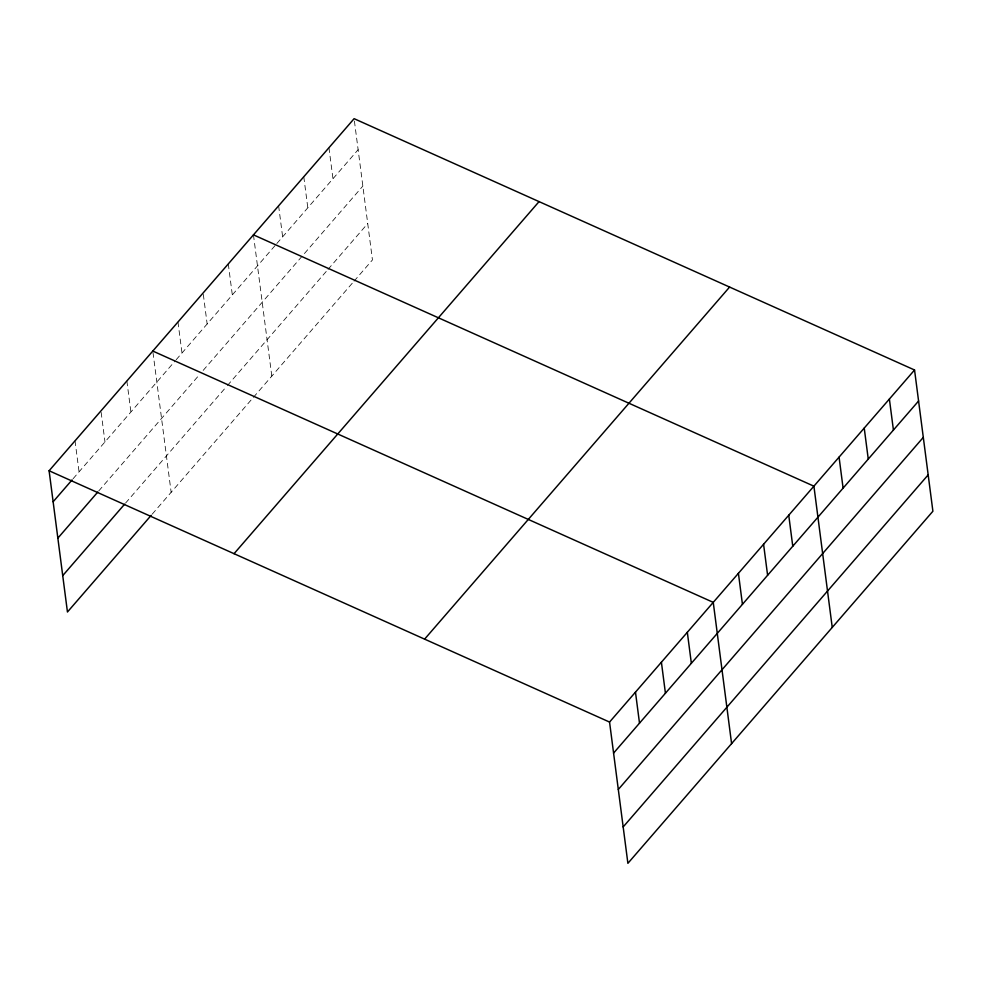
<?xml version="1.0" encoding="UTF-8"?>
<svg xmlns="http://www.w3.org/2000/svg" width="982" height="982" viewBox="0 0 982 982"><rect width="100%" height="100%" fill="white"/><g stroke="black" fill="none" stroke-linecap="round" stroke-linejoin="round"><path stroke-width="0.74" stroke-dasharray="4.91 3.68" d="M73.073 478.75L175.213 360.836M176.183 359.719L275.868 244.653M276.838 243.536L358.135 149.694M98.74 490.951L199.297 374.878M203.176 370.398L362.861 186.077M125.536 503.115L226.425 386.663M227.394 385.545L327.08 270.48M328.049 269.363L367.722 223.552M152.198 514.175L252.448 398.459M253.417 397.342L353.09 282.276M354.06 281.159L372.448 259.935L354.293 120.148M328.945 147.717L332.972 178.736M303.782 176.772L307.808 207.779M278.618 205.815L282.644 236.834M253.454 234.858L271.805 376.118M228.29 263.913L232.317 294.919M203.323 294.428L207.153 323.974M177.963 321.998L181.989 353.017M152.996 352.526L171.15 492.301M126.874 380.979L130.901 411.986M101.146 412.379L104.976 441.912M75.025 440.832L79.051 471.839"/><path stroke-width="1.47" d="M151.203 515.329L67.451 612.007L49.1 470.759L354.109 118.675L914.549 369.993L932.9 511.241L627.891 863.325L609.552 722.065L914.549 369.993M53.126 501.765L72.079 479.903M57.852 538.148L97.734 492.105M62.725 575.636L124.542 504.269M234.047 553.688L539.057 201.605M424.605 639.135L729.601 287.051M613.578 753.084L918.587 401M618.304 789.467L923.301 437.383M623.165 826.942L928.174 474.871M253.454 234.858L813.906 486.176L832.245 627.437M152.799 351.053L713.251 602.359L731.59 743.62M49.1 470.759L609.552 722.065M889.385 399.036L893.424 430.055M864.234 428.078L868.26 459.097M839.07 457.133L843.096 488.14M788.742 515.219L792.769 546.238M763.579 544.274L767.605 575.28M738.415 573.316L742.441 604.335M687.326 632.285L691.353 663.304M661.402 662.212L665.428 693.231M635.477 692.138L639.503 723.157"/></g></svg>
